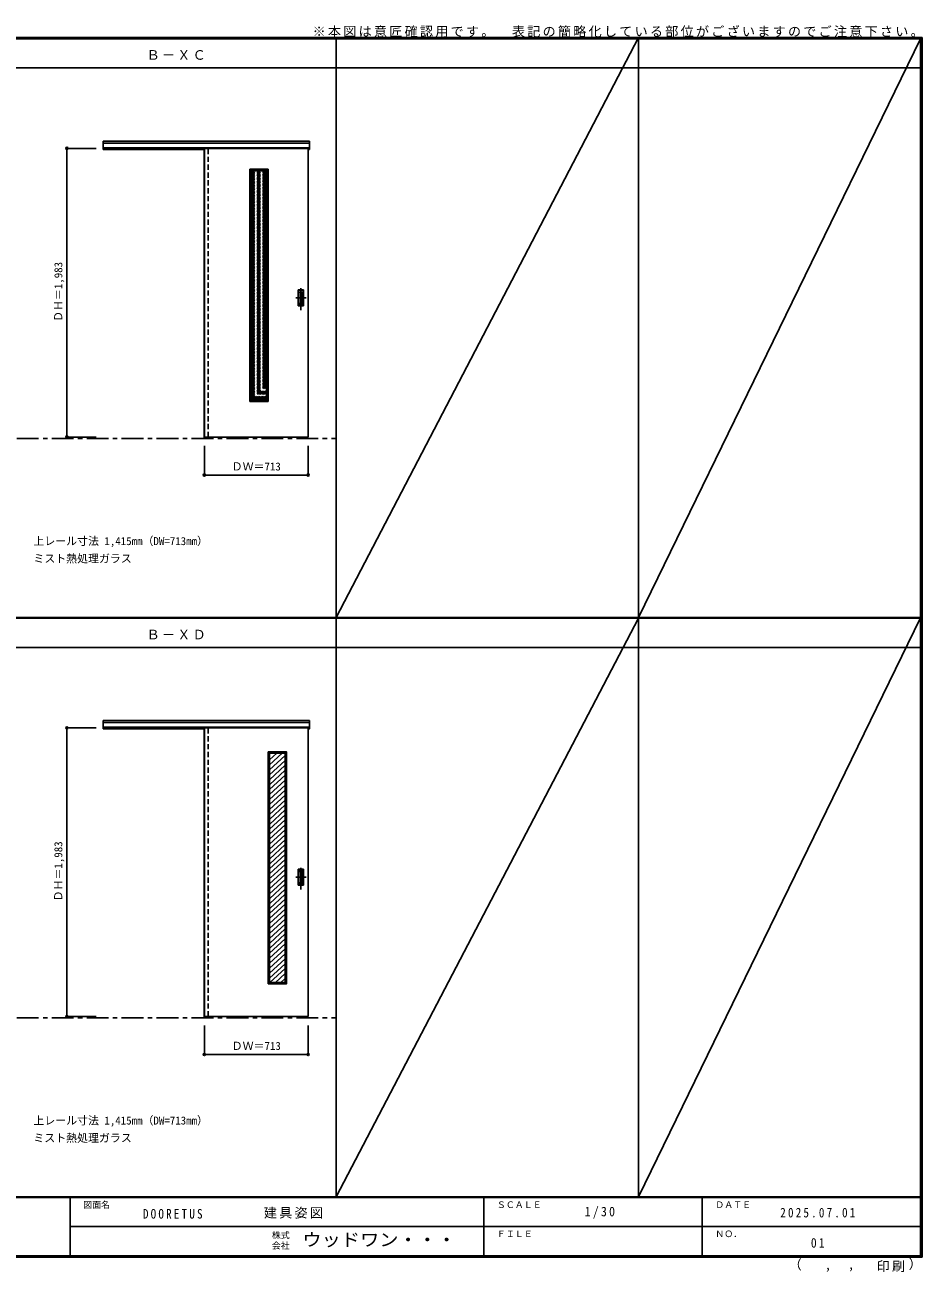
# Model space of a CAD drawing. Units: millimetres, scale not verified. Extents: x -6000 to 5700, y -4307 to 4260.
# Drawn here: x -460 to 5700, y -4307 to 4260 of the extents above; entities that cross this region are included whole.
import ezdxf
from ezdxf.enums import TextEntityAlignment as Align

# ---------------------------------------------------------------- set-up
doc = ezdxf.new("R2010")
doc.units = ezdxf.units.MM
doc.header["$LTSCALE"] = 30
doc.header["$PDMODE"] = 32
doc.header["$PDSIZE"] = 15
doc.linetypes.add('CHAIN1', pattern=[8, 5, -1, 1, -1])
doc.linetypes.add('DASHED1', pattern=[1.8, 1.2, -0.6])
for name, color, linetype in [('0-1_通り芯', 7, 'CHAIN1'), ('0-2_扉', 7, 'Continuous'), ('0-4_枠', 3, 'Continuous'), ('0-6_引手', 7, 'Continuous'), ('0-A_文字', 7, 'Continuous'), ('0-B_寸法', 4, 'Continuous'), ('0-C_ハッチ', 4, 'DASHED1'), ('0-F', 7, 'Continuous'), ('F-1_枠', 6, 'Continuous'), ('F-A_文字', 7, 'Continuous')]:
    doc.layers.add(name, color=color, linetype=linetype)
doc.styles.add('ＭＳ ゴシック', font='')
doc.styles.get('ＭＳ ゴシック').set_extended_font_data('MS Gothic')

msp = doc.modelspace()

# ---------------------------------------------------------------- linework, layer by layer
at = {"layer": '0-1_通り芯'}
for p, q in [((-2916, 1420), (1678, 1420)), ((-2916, -2560.5), (1678, -2560.5))]:
    msp.add_line(p, q, dxfattribs=at)
at = {"layer": '0-2_扉', "color": 3}
for p, q in [((772, 3412), (772, 1429)), ((772, 3412), (1485, 3412)), ((1485, 1429), (1485, 3412)), ((772, 1429), (1485, 1429))]:
    msp.add_line(p, q, dxfattribs=at)
at = {"layer": '0-2_扉', "color": 4, "linetype": 'DASHED1'}
msp.add_line((772, 3412), (772, 3408), dxfattribs=at)
at = {"layer": '0-2_扉'}
for p, q in [((772, -2551.5), (772, -568.5)), ((1210, -732.5), (1219, -741.5)), ((1210, -2327.5), (1210, -732.5)), ((1219, -741.5), (1326, -741.5)), ((1219, -741.5), (1219, -2318.5)), ((1326, -741.5), (1326, -2318.5)), ((1335, -732.5), (1335, -2327.5)), ((1210, -2327.5), (1219, -2318.5)), ((1219, -2318.5), (1326, -2318.5)), ((1219, -2318.5), (1326, -2318.5)), ((1485, -2551.5), (772, -2551.5))]:
    msp.add_line(p, q, dxfattribs=at)
for points in [[(1485, -2551.5), (1485, -568.5), (772, -568.5)], [(1210, -732.5), (1335, -732.5), (1326, -741.5)], [(1210, -2327.5), (1335, -2327.5), (1326, -2318.5)]]:
    msp.add_lwpolyline(points, dxfattribs=at)
at = {"layer": '0-4_枠'}
for p, q in [((78, 3462), (1493, 3462)), ((78, 3405), (78, 3462)), ((78, 3449), (1493, 3449)), ((78, 3417), (1493, 3417)), ((78, 3405), (772, 3405)), ((771, 3417), (771, 1420)), ((799, 3412), (799, 3417)), ((771, 1420), (799, 1420)), ((799, 1429), (799, 1420)), ((78, -518.5), (1493, -518.5)), ((78, -575.5), (78, -518.5)), ((78, -531.5), (1493, -531.5)), ((78, -563.5), (1493, -563.5)), ((78, -575.5), (772, -575.5)), ((771, -563.5), (771, -2560.5)), ((799, -568.5), (799, -563.5)), ((771, -2560.5), (799, -2560.5)), ((799, -2551.5), (799, -2560.5))]:
    msp.add_line(p, q, dxfattribs=at)
at = {"layer": '0-4_枠', "color": 4, "linetype": 'DASHED1'}
for p, q in [((799, 1429), (799, 3412)), ((799, -2551.5), (799, -568.5))]:
    msp.add_line(p, q, dxfattribs=at)
at = {"layer": '0-4_枠'}
for points in [[(1485, 3405), (1493, 3405), (1493, 3462)], [(1485, -575.5), (1493, -575.5), (1493, -518.5)]]:
    msp.add_lwpolyline(points, dxfattribs=at)
at = {"layer": '0-6_引手'}
for p, q in [((1453, 2441.5), (1415, 2441.5)), ((1415, 2331.5), (1415, 2441.5)), ((1446.5, 2425.5), (1421.5, 2425.5)), ((1421.5, 2347.5), (1421.5, 2425.5)), ((1446.5, 2347.5), (1446.5, 2425.5)), ((1453, 2331.5), (1453, 2441.5)), ((1453, 2331.5), (1415, 2331.5)), ((1446.5, 2347.5), (1421.5, 2347.5)), ((1453, -1539), (1415, -1539)), ((1415, -1649), (1415, -1539)), ((1453, -1649), (1453, -1539)), ((1446.5, -1555), (1421.5, -1555)), ((1421.5, -1633), (1421.5, -1555)), ((1446.5, -1633), (1446.5, -1555)), ((1453, -1649), (1415, -1649)), ((1446.5, -1633), (1421.5, -1633))]:
    msp.add_line(p, q, dxfattribs=at)
at = {"layer": '0-6_引手', "linetype": 'DASHED1'}
for p, q in [((1418, 2335.5), (1418, 2437.5)), ((1450, 2335.5), (1418, 2335.5)), ((1418, -1645), (1418, -1543)), ((1450, -1645), (1418, -1645))]:
    msp.add_line(p, q, dxfattribs=at)
at = {"layer": '0-6_引手', "linetype": 'CHAIN1'}
for p, q in [((1434, 2301.27), (1434, 2472.12)), ((1472.07, 2386.5), (1399.56, 2386.5)), ((1434, -1679.23), (1434, -1508.38)), ((1472.07, -1594), (1399.56, -1594))]:
    msp.add_line(p, q, dxfattribs=at)
at = {"layer": '0-6_引手', "linetype": 'DASHED1'}
for points in [[(1450, 2335.5), (1450, 2437.5), (1418, 2437.5)], [(1450, -1645), (1450, -1543), (1418, -1543)]]:
    msp.add_lwpolyline(points, dxfattribs=at)
at = {"layer": '0-B_寸法'}
for p, q in [((-172, 3412), (-172, 1429)), ((-172, 3412), (28, 3412)), ((-172, 1429), (28, 1429)), ((772, 1168), (772, 1368)), ((1485, 1168), (1485, 1368)), ((1485, 1168), (772, 1168)), ((-172, -568.5), (-172, -2551.5)), ((-172, -568.5), (28, -568.5)), ((-172, -2551.5), (28, -2551.5)), ((772, -2812.5), (772, -2612.5)), ((1485, -2812.5), (1485, -2612.5)), ((1485, -2812.5), (772, -2812.5))]:
    msp.add_line(p, q, dxfattribs=at)
at = {"layer": '0-B_寸法', "color": 7}
for p in [(-172, 3412), (-172, 1429), (772, 1168), (1485, 1168), (-172, -568.5), (-172, -2551.5), (772, -2812.5), (1485, -2812.5)]:
    msp.add_point(p, dxfattribs=at)
at = {"layer": '0-C_ハッチ', "color": 7, "linetype": 'Continuous'}
for p, q in [((1084, 3269), (1094, 3259)), ((1084, 3269), (1209, 3269)), ((1084, 1674), (1084, 3269)), ((1209, 3269), (1199, 3259)), ((1209, 3269), (1209, 1674)), ((1094, 1684), (1084, 1674)), ((1084, 1674), (1209, 1674)), ((1199, 1684), (1209, 1674))]:
    msp.add_line(p, q, dxfattribs=at)
at = {"layer": '0-C_ハッチ', "color": 3, "linetype": 'Continuous'}
for p, q in [((1094, 3259), (1199, 3259)), ((1199, 3259), (1199, 1684))]:
    msp.add_line(p, q, dxfattribs=at)
at = {"layer": '0-C_ハッチ'}
for p, q in [((1094, 3155), (1198, 3259)), ((1094, 3164.9), (1188.1, 3259)), ((1094, 3174.8), (1178.2, 3259)), ((1094, 3184.7), (1168.3, 3259)), ((1094, 3194.6), (1158.4, 3259)), ((1094, 3204.5), (1148.5, 3259)), ((1094, 3214.4), (1138.6, 3259)), ((1094, 3224.3), (1128.7, 3259)), ((1094, 3234.2), (1118.8, 3259)), ((1094, 3244.1), (1108.91, 3259)), ((1094, 3254), (1099.01, 3259)), ((1094, 3145.1), (1199, 3250.1)), ((1094, 3135.2), (1199, 3240.2)), ((1094, 3125.3), (1199, 3230.3)), ((1094, 3115.4), (1199, 3220.4)), ((1094, 3105.5), (1199, 3210.5)), ((1094, 3095.6), (1199, 3200.6)), ((1094, 3085.7), (1199, 3190.7)), ((1094, 3075.8), (1199, 3180.8)), ((1094, 3065.9), (1199, 3170.9)), ((1094, 3056.01), (1199, 3161)), ((1094, 3046.11), (1199, 3151.11)), ((1094, 3036.21), (1199, 3141.21)), ((1094, 3026.31), (1199, 3131.31)), ((1094, 3016.41), (1199, 3121.41)), ((1094, 3006.51), (1199, 3111.51)), ((1094, 2996.61), (1199, 3101.61)), ((1094, 2986.71), (1199, 3091.71)), ((1094, 2976.81), (1199, 3081.81)), ((1094, 2966.91), (1199, 3071.91)), ((1094, 2957.01), (1199, 3062.01)), ((1094, 2947.11), (1199, 3052.11)), ((1094, 2937.21), (1199, 3042.21)), ((1094, 2927.31), (1199, 3032.31)), ((1094, 2917.41), (1199, 3022.41)), ((1094, 2907.51), (1199, 3012.51)), ((1094, 2897.61), (1199, 3002.61)), ((1094, 2887.71), (1199, 2992.71)), ((1094, 2877.81), (1199, 2982.81)), ((1094, 2867.91), (1199, 2972.91)), ((1094, 2858.02), (1199, 2963.02)), ((1094, 2848.12), (1199, 2953.12)), ((1094, 2838.22), (1199, 2943.22)), ((1094, 2828.32), (1199, 2933.32)), ((1094, 2818.42), (1199, 2923.42)), ((1094, 2808.52), (1199, 2913.52)), ((1094, 2798.62), (1199, 2903.62)), ((1094, 2788.72), (1199, 2893.72)), ((1094, 2778.82), (1199, 2883.82)), ((1094, 2768.92), (1199, 2873.92)), ((1094, 2759.02), (1199, 2864.02)), ((1094, 2749.12), (1199, 2854.12)), ((1094, 2739.22), (1199, 2844.22)), ((1094, 2729.32), (1199, 2834.32)), ((1094, 2719.42), (1199, 2824.42)), ((1094, 2709.52), (1199, 2814.52)), ((1094, 2699.62), (1199, 2804.62)), ((1094, 2689.72), (1199, 2794.72)), ((1094, 2679.82), (1199, 2784.82)), ((1094, 2669.92), (1199, 2774.92)), ((1094, 2660.03), (1199, 2765.03)), ((1094, 2650.13), (1199, 2755.13)), ((1094, 2640.23), (1199, 2745.23)), ((1094, 2630.33), (1199, 2735.33)), ((1094, 2620.43), (1199, 2725.43)), ((1094, 2610.53), (1199, 2715.53)), ((1094, 2600.63), (1199, 2705.63)), ((1094, 2590.73), (1199, 2695.73)), ((1094, 2580.83), (1199, 2685.83)), ((1094, 2570.93), (1199, 2675.93)), ((1094, 2561.03), (1199, 2666.03)), ((1094, 2551.13), (1199, 2656.13)), ((1094, 2541.23), (1199, 2646.23)), ((1094, 2531.33), (1199, 2636.33)), ((1094, 2521.43), (1199, 2626.43)), ((1094, 2511.53), (1199, 2616.53)), ((1094, 2501.63), (1199, 2606.63)), ((1094, 2491.73), (1199, 2596.73)), ((1094, 2481.83), (1199, 2586.83)), ((1094, 2471.94), (1199, 2576.93)), ((1094, 2462.04), (1199, 2567.04)), ((1094, 2452.14), (1199, 2557.14)), ((1094, 2442.24), (1199, 2547.24)), ((1094, 2432.34), (1199, 2537.34)), ((1094, 2422.44), (1199, 2527.44)), ((1094, 2412.54), (1199, 2517.54)), ((1094, 2402.64), (1199, 2507.64)), ((1094, 2392.74), (1199, 2497.74)), ((1094, 2382.84), (1199, 2487.84)), ((1094, 2372.94), (1199, 2477.94)), ((1094, 2363.04), (1199, 2468.04)), ((1094, 2353.14), (1199, 2458.14)), ((1094, 2343.24), (1199, 2448.24)), ((1094, 2333.34), (1199, 2438.34)), ((1094, 2323.44), (1199, 2428.44)), ((1094, 2313.54), (1199, 2418.54)), ((1094, 2303.64), (1199, 2408.64)), ((1094, 2293.74), (1199, 2398.74)), ((1094, 2283.84), (1199, 2388.84)), ((1094, 2273.95), (1199, 2378.94)), ((1094, 2264.05), (1199, 2369.05)), ((1094, 2254.15), (1199, 2359.15)), ((1094, 2244.25), (1199, 2349.25)), ((1094, 2234.35), (1199, 2339.35)), ((1094, 2224.45), (1199, 2329.45)), ((1094, 2214.55), (1199, 2319.55)), ((1094, 2204.65), (1199, 2309.65)), ((1094, 2194.75), (1199, 2299.75)), ((1094, 2184.85), (1199, 2289.85)), ((1094, 2174.95), (1199, 2279.95)), ((1094, 2165.05), (1199, 2270.05)), ((1094, 2155.15), (1199, 2260.15)), ((1094, 2145.25), (1199, 2250.25)), ((1094, 2135.35), (1199, 2240.35)), ((1094, 2125.45), (1199, 2230.45)), ((1094, 2115.55), (1199, 2220.55)), ((1094, 2105.65), (1199, 2210.65)), ((1094, 2095.75), (1199, 2200.75)), ((1094, 2085.85), (1199, 2190.85)), ((1094, 2075.96), (1199, 2180.95)), ((1094, 2066.06), (1199, 2171.06)), ((1094, 2056.16), (1199, 2161.16)), ((1094, 2046.26), (1199, 2151.26)), ((1094, 2036.36), (1199, 2141.36)), ((1094, 2026.46), (1199, 2131.46)), ((1094, 2016.56), (1199, 2121.56)), ((1094, 2006.66), (1199, 2111.66)), ((1094, 1996.76), (1199, 2101.76)), ((1094, 1986.86), (1199, 2091.86)), ((1094, 1976.96), (1199, 2081.96)), ((1094, 1967.06), (1199, 2072.06)), ((1094, 1957.16), (1199, 2062.16)), ((1094, 1947.26), (1199, 2052.26)), ((1094, 1937.36), (1199, 2042.36)), ((1094, 1927.46), (1199, 2032.46)), ((1094, 1917.56), (1199, 2022.56)), ((1094, 1907.66), (1199, 2012.66)), ((1094, 1897.76), (1199, 2002.76)), ((1094, 1887.86), (1199, 1992.86)), ((1094, 1877.97), (1199, 1982.97)), ((1094, 1868.07), (1199, 1973.07)), ((1094, 1858.17), (1199, 1963.17)), ((1094, 1848.27), (1199, 1953.27)), ((1094, 1838.37), (1199, 1943.37)), ((1094, 1828.47), (1199, 1933.47)), ((1094, 1818.57), (1199, 1923.57)), ((1094, 1808.67), (1199, 1913.67)), ((1094, 1798.77), (1199, 1903.77)), ((1094, 1788.87), (1199, 1893.87)), ((1094, 1778.97), (1199, 1883.97)), ((1094, 1769.07), (1199, 1874.07)), ((1094, 1759.17), (1199, 1864.17)), ((1094, 1749.27), (1199, 1854.27)), ((1094, 1739.37), (1199, 1844.37)), ((1094, 1729.47), (1199, 1834.47)), ((1094, 1719.57), (1199, 1824.57)), ((1094, 1709.67), (1199, 1814.67)), ((1094, 1699.77), (1199, 1804.77)), ((1094, 1689.87), (1199, 1794.87)), ((1098.03, 1684), (1199, 1784.98)), ((1107.92, 1684), (1199, 1775.08)), ((1117.82, 1684), (1199, 1765.18)), ((1127.72, 1684), (1199, 1755.28)), ((1137.62, 1684), (1199, 1745.38)), ((1147.52, 1684), (1199, 1735.48)), ((1157.42, 1684), (1199, 1725.58)), ((1167.32, 1684), (1199, 1715.68)), ((1177.22, 1684), (1199, 1705.78)), ((1187.12, 1684), (1199, 1695.88))]:
    msp.add_line(p, q, dxfattribs=at)
at = {"layer": '0-C_ハッチ', "linetype": 'Continuous'}
for p, q in [((1269.72, -741.5), (1219, -788.46)), ((1306.52, -741.5), (1219, -822.54)), ((1326, -757.53), (1219, -856.61)), ((1326, -791.6), (1219, -890.68)), ((1326, -825.67), (1219, -924.75)), ((1326, -859.75), (1219, -958.82)), ((1326, -893.82), (1219, -992.89)), ((1326, -927.89), (1219, -1026.96)), ((1326, -961.96), (1219, -1061.03)), ((1326, -996.03), (1219, -1095.1)), ((1326, -1030.1), (1219, -1129.17)), ((1326, -1064.17), (1219, -1163.25)), ((1326, -1098.24), (1219, -1197.32)), ((1326, -1132.31), (1219, -1231.39)), ((1326, -1166.38), (1219, -1265.46)), ((1326, -1200.46), (1219, -1299.53)), ((1326, -1234.53), (1219, -1333.6)), ((1326, -1268.6), (1219, -1367.67)), ((1326, -1302.67), (1219, -1401.74)), ((1326, -1336.74), (1219, -1435.81)), ((1326, -1370.81), (1219, -1469.89)), ((1326, -1404.88), (1219, -1503.96)), ((1326, -1438.95), (1219, -1538.03)), ((1326, -1473.02), (1219, -1572.1)), ((1326, -1541.17), (1219, -1640.24)), ((1326, -1507.1), (1226.61, -1599.13)), ((1326, -1575.24), (1219, -1674.31)), ((1326, -1609.31), (1219, -1708.38)), ((1326, -1643.38), (1219, -1742.45)), ((1326, -1677.45), (1219, -1776.52)), ((1326, -1711.52), (1219, -1810.6)), ((1326, -1745.59), (1219, -1844.67)), ((1326, -1779.66), (1219, -1878.74)), ((1326, -1813.74), (1219, -1912.81)), ((1326, -1847.81), (1219, -1946.88)), ((1326, -1881.88), (1219, -1980.95)), ((1326, -1915.95), (1219, -2015.02)), ((1326, -1950.02), (1219, -2049.09)), ((1326, -1984.09), (1219, -2083.16)), ((1326, -2018.16), (1219, -2117.24)), ((1326, -2052.23), (1219, -2151.31)), ((1326, -2086.3), (1219, -2185.38)), ((1326, -2120.37), (1219, -2219.45)), ((1326, -2154.45), (1219, -2253.52)), ((1326, -2188.52), (1219, -2287.59)), ((1326, -2222.59), (1222.42, -2318.5)), ((1326, -2256.66), (1259.21, -2318.5)), ((1326, -2290.73), (1296.01, -2318.5))]:
    msp.add_line(p, q, dxfattribs=at)
at = {"layer": '0-C_ハッチ', "color": 3, "linetype": 'Continuous'}
msp.add_lwpolyline([(1094, 3259), (1094, 1684), (1199, 1684)], dxfattribs=at)
at = {"layer": '0-F'}
for p, q in [((1678, 190.5), (3752, 4175)), ((5690, 4165), (3752, 190.5)), ((3752, 184.5), (1678, -3790)), ((5690, 187.5), (3752, -3790))]:
    msp.add_line(p, q, dxfattribs=at)
at = {"layer": 'F-1_枠'}
for p, q in [((-6000, 4175), (5700, 4175)), ((-6000, 4170), (5700, 4170)), ((-6000, 4165), (5700, 4165)), ((1678, -3790), (1678, 4175)), ((3752, -3790), (3752, 4175)), ((5690, 4175), (5690, -4205)), ((5695, 4175), (5695, -4205)), ((5700, 4175), (5700, -4205)), ((-6000, 3965), (5700, 3965)), ((-6000, 190.5), (5700, 190.5)), ((-6000, 187.5), (5700, 187.5)), ((-6000, 184.5), (5700, 184.5)), ((-6000, -15.5), (5700, -15.5)), ((5700, -3790), (-6000, -3790)), ((5700, -3795), (-6000, -3795)), ((-150, -3795), (-150, -4195)), ((2690, -3795), (2690, -4195)), ((4190, -3795), (4190, -4195)), ((-150, -3995), (5690, -3995.01)), ((5700, -4195), (-6000, -4195)), ((5700, -4200), (-6000, -4200)), ((5700, -4205), (-6000, -4205))]:
    msp.add_line(p, q, dxfattribs=at)

# ---------------------------------------------------------------- texts
at = {"layer": '0-A_文字', "style": 'ＭＳ ゴシック'}
for s, p in [('上レール寸法 1,415mm（DW=713mm）', (-402, 670.5)), ('ミスト熱処理ガラス', (-402, 550.5)), ('上レール寸法 1,415mm（DW=713mm）', (-402, -3310)), ('ミスト熱処理ガラス', (-402, -3430))]:
    msp.add_text(s, height=54.99, dxfattribs=at).set_placement(p, align=Align.BOTTOM_LEFT)
at = {"layer": '0-A_文字', "char_height": 65.98, "attachment_point": 7, "style": 'ＭＳ ゴシック'}
for s, insert in [('\\T1.17;※本図は意匠確認用です。\u3000表記の簡略化している部位がございますのでご注意下さい。', (1515, 4175)), ('\\T1.17;Ｂ－ＸＣ', (375.5, 4020)), ('\\T1.17;Ｂ－ＸＤ', (375.5, 39.5))]:
    msp.add_mtext(s, dxfattribs=dict(at, insert=insert))
at = {"layer": '0-B_寸法', "color": 7, "style": 'ＭＳ ゴシック'}
for p in [(-187, 2220.25), (-187, -1760.25)]:
    msp.add_text('ＤＨ＝1,983', height=54.99, rotation=90, dxfattribs=at).set_placement(p, align=Align.BOTTOM_LEFT)
for p in [(959.75, 1183), (959.75, -2797.5)]:
    msp.add_text('ＤＷ＝713', height=54.99, dxfattribs=at).set_placement(p, align=Align.BOTTOM_LEFT)
at = {"layer": 'F-A_文字', "style": 'ＭＳ ゴシック'}
for s, height, p in [('図面名', 43.99, (-60, -3880)), ('ＳＣＡＬＥ', 43.99, (2780, -3880)), ('ＤＡＴＥ', 43.99, (4280, -3880)), ('株式', 43.99, (1235, -4089)), ('ＦＩＬＥ', 43.99, (2780, -4080)), ('ＮＯ．', 43.99, (4280, -4080)), ('会社', 43.99, (1235, -4161)), ('（', 65.98, (4784.03, -4308.31)), (',', 65.98, (5031.28, -4308.31)), (',', 65.98, (5190.2, -4305.53)), ('）', 65.98, (5608.4, -4304.13))]:
    msp.add_text(s, height=height, dxfattribs=at).set_placement(p, align=Align.BOTTOM_LEFT)
at = {"layer": 'F-A_文字', "style": 'ＭＳ ゴシック', "width": 1.1}
msp.add_text('ウッドワン・・・', height=87.98, dxfattribs=at).set_placement((1445, -4155), align=Align.BOTTOM_LEFT)
at = {"layer": 'F-A_文字', "char_height": 65.98, "attachment_point": 7, "style": 'ＭＳ ゴシック'}
for s, insert in [('\\T1.38;\\W0.9;1/30', (3383.75, -3940)), ('\\T1.39;\\W0.85;DOORETUS', (350, -3940.79)), ('\\T1.17;建具姿図', (1180.42, -3940)), ('\\T1.39;\\W0.85;2025.07.01', (4726.25, -3932.5)), ('\\T1.36;\\W0.9;01', (4936.25, -4140)), ('\\T1.17;印刷', (5388.15, -4306.92))]:
    msp.add_mtext(s, dxfattribs=dict(at, insert=insert))

doc.saveas('drawing.dxf')
